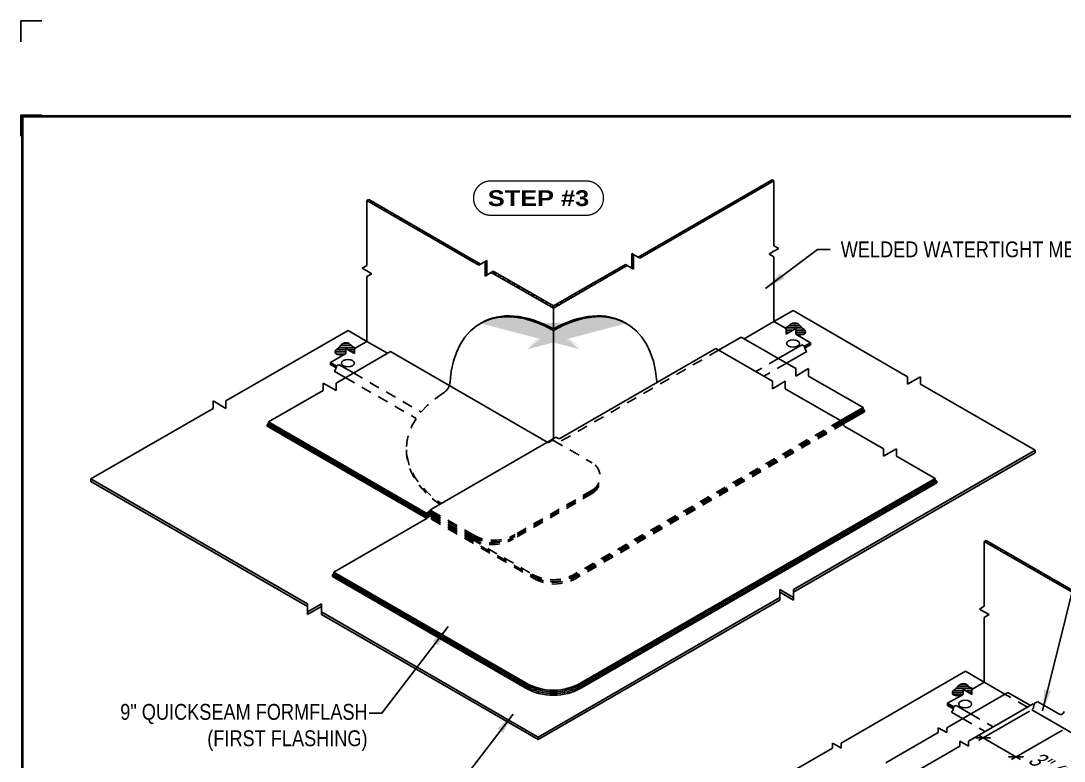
# Model space of a CAD drawing. Header units: inches. Extents: x 165.4 to 185.5, y -203.9 to -187.2.
# Drawn here: x 165.45 to 177.8, y -195.95 to -187.18 of the extents above; entities that cross this region are included whole.
import ezdxf
from ezdxf.enums import TextEntityAlignment as Align

# ---------------------------------------------------------------- set-up
doc = ezdxf.new("R2010")
doc.units = ezdxf.units.IN
doc.header["$MEASUREMENT"] = 0
doc.linetypes.add('HIDDEN', pattern=[0.375, 0.25, -0.125])
doc.linetypes.add('HIDDEN2', pattern=[0.1875, 0.125, -0.0625])
doc.layers.get('0').update_dxf_attribs({"linetype": 'CONTINUOUS'})
doc.layers.get('DEFPOINTS').update_dxf_attribs({"linetype": 'CONTINUOUS'})
for name, color, linetype in [('FSBP-ACCESSORY-OTHER', 7, 'CONTINUOUS'), ('FSBP-ANNO-NOTE', 7, 'CONTINUOUS'), ('FSBP-MEMBRANE', 7, 'CONTINUOUS'), ('FSBP-SEALANTS', 1, 'CONTINUOUS'), ('FSBP-TTLB-BORDER', 7, 'CONTINUOUS'), ('FSBP-TTLB-TEXT', 7, 'CONTINUOUS')]:
    doc.layers.add(name, color=color, linetype=linetype)
doc.styles.add('FSBP_ARIAL', font='arial.ttf')
doc.styles.add('FSBP_ARIAL_BOLD', font='')
doc.styles.add('FSBP_ARIAL_NAR', font='ARIALN.TTF')
doc.styles.get('FSBP_ARIAL_BOLD').set_extended_font_data('Arial Black')
doc.dimstyles.new('FSBP-LEADER', dxfattribs={"dimtxt": 0.1875, "dimasz": 0.25, "dimexe": 0.0625, "dimexo": 0.125, "dimgap": 0.125, "dimtad": 0, "dimtih": 1, "dimtoh": 1, "dimdec": 4, "dimzin": 0, "dimdsep": 46, "dimlunit": 4, "dimtxsty": 'FSBP_ARIAL_NAR', "dimcen": 0.09375, "dimclrd": 256, "dimclre": 256, "dimclrt": 256, "dimadec": 0, "dimazin": 0, "dimtfac": 1, "dimtdec": 4, "dimtofl": 0, "dimtmove": 0, "dimatfit": 3, "dimfxl": 0, "dimtolj": 1, "dimtzin": 0, "dimlwd": -1, "dimlwe": -1, "dimarcsym": 0})
pattern_1 = [(45, (0, 0), (-0.04419417382415922, 0.04419417382415922), []), (45, (0, 0.03125), (-0.04419417382415922, 0.04419417382415922), [])]

# ---------------------------------------------------------------- blocks, each defined once
blk = doc.blocks.new('TTLB-EPDM_2')
at = {"layer": 'DEFPOINTS', "linetype": 'Continuous', "ltscale": 1.75}
blk.add_lwpolyline([(-0.015625, 13.88083333333333), (-0.015625, 14.13083333333333), (0.234375, 14.13083333333333)], dxfattribs=at)
at = {"layer": 'DEFPOINTS', "color": 1}
blk.add_lwpolyline([(0.234375, 13.015625), (-0.015625, 13.015625), (-0.015625, 12.765625)], dxfattribs=at)
at = {"layer": 'FSBP-TTLB-BORDER', "const_width": 0.03125}
blk.add_lwpolyline([(20, 0), (20, 13), (0, 13), (0, 0)], dxfattribs=at)
at = {"layer": 'FSBP-TTLB-TEXT'}
for tag, height, style, p in [('MAXIMUM_WARRANTY', 0.1875, 'FSBP_ARIAL_BOLD', (18.03987100774941, 0.2240244307510579)), ('ACCPT_SYSTEMS', 0.21875, 'FSBP_ARIAL', (12.49438170418193, -1.23218745252656))]:
    blk.add_attdef(tag, text='', height=height, dxfattribs=dict(at, style=style)).set_placement(p, align=Align.MIDDLE_LEFT)
for tag, height, style, p in [('DETAIL_DESCP_LINE_1', 0.21875, 'FSBP_ARIAL_BOLD', (10.33118450231211, -0.2831249841755152)), ('DETAIL_DESCP_LINE_2', 0.21875, 'FSBP_ARIAL_BOLD', (10.33118450231211, -0.6812499208775904)), ('ISSUE_REV_DATE', 0.21875, 'FSBP_ARIAL', (16.84069633627263, -0.7282559425942452)), ('DETAIL_NUMBER', 0.4375, 'FSBP_ARIAL', (18.91941590748775, -0.8931630692489421))]:
    blk.add_attdef(tag, text='', height=height, dxfattribs=dict(at, style=style)).set_placement(p, align=Align.MIDDLE_CENTER)

msp = doc.modelspace()

# ---------------------------------------------------------------- hatches: boundary and pattern name
at = {"layer": 'FSBP-ACCESSORY-OTHER'}
h = msp.add_hatch(dxfattribs=at)
h.set_pattern_fill('STEEL', color=256, scale=0.5, angle=90, style=0)
h.set_pattern_definition([(135, (0, 0), (-0.04419417382415922, -0.04419417382415922), []), (135, (-0.03125, 0), (-0.04419417382415922, -0.04419417382415922), [])])
h.paths.add_polyline_path([(174.3617297672565, -189.0801002670616), (174.3391770223662, -189.0670794337283), (172.7522033243858, -189.9833191254542), (172.774756069276, -189.9963399587876)])
h.paths.add_polyline_path([(172.6256589539219, -190.0824212184727), (172.6031062090316, -190.0694003851394), (171.7506272464508, -190.5615793436639), (171.7506272464509, -190.5876210103305)])
h.paths.add_polyline_path([(170.9639532161202, -190.0213116208028), (170.94140047123, -190.0343324541361), (170.94140047123, -190.1204137138213), (170.94140047123, -190.2064949735064), (170.9639532161202, -190.1934741401731)])
h = msp.add_hatch(dxfattribs=at)
h.set_pattern_fill('STEEL', color=256, scale=0.5, style=0)
h.set_pattern_definition(pattern_1)
h.paths.add_polyline_path([(171.0385017737973, -190.1504335103305), (171.0159490289072, -190.1634543436639), (171.7506272464508, -190.5876210103305), (171.7506272464509, -190.5615793436639)])
h.paths.add_polyline_path([(169.5663155510173, -189.3004663983112), (169.543762806127, -189.3134872316446), (170.8668519135529, -190.0773730839787), (170.8894046584432, -190.0643522506454)])
h.paths.add_polyline_path([(172.700207511599, -189.953299328945), (172.6776547667087, -189.9402784956117), (172.6776547667087, -190.1124410149819), (172.700207511599, -190.1254618483152), (172.700207511599, -190.0393805886301)])
h = msp.add_hatch(dxfattribs=at)
h.set_pattern_fill('STEEL', color=256, scale=0.1777777777777778, angle=45, style=0)
h.set_pattern_definition([(90, (104.247761084411, -133.8128115169217), (-0.02222222222222222, 3.08395284618099e-18), []), (90, (104.2399043423979, -133.8049547749085), (-0.02222222222222222, 3.08395284618099e-18), [])])
edge = h.paths.add_edge_path()
edge.add_spline(control_points=[(174.7213025756586, -191.0391674760085), (174.72494414714, -191.0452643276775), (174.7264630365004, -191.0532277656899), (174.7281306404118, -191.0612669576473)], knot_values=[0.07603034973956763, 0.07603034973956763, 0.07603034973956763, 0.07603034973956763, 0.1280558160719404, 0.1280558160719404, 0.1280558160719404, 0.1280558160719404], degree=3, periodic=0)
edge.add_line((174.7281306404118, -191.0612669576473), (174.7947424691488, -191.0228086003949))
edge.add_line((174.7947424691488, -191.0228086003949), (174.7947424691488, -190.9967669337282))
edge.add_line((174.7947424691488, -190.9967669337283), (174.7213025756569, -191.039167476005))
h = msp.add_hatch(dxfattribs=at)
h.set_pattern_fill('STEEL', color=256, scale=0.2222222222222222, angle=45, style=0)
h.set_pattern_definition([(90, (197.7896904491809, -161.6272694310107), (-0.02777777777777778, 6.16790569236198e-18), []), (90, (197.7798695216644, -161.6174485034942), (-0.02777777777777778, 6.16790569236198e-18), [])])
edge = h.paths.add_edge_path()
edge.add_line((169.1107501042349, -191.2301538983112), (169.1107501042349, -191.2561955649779))
edge.add_line((169.1107501042349, -191.2561955649779), (169.1773619329718, -191.2946539222304))
edge.add_spline(control_points=[(169.1773619329718, -191.2946539222304), (169.1790295368832, -191.2866147302729), (169.1805484262436, -191.2786512922604), (169.1841899977251, -191.2725544405915)], knot_values=[0.07603034973961151, 0.07603034973961151, 0.07603034973961151, 0.07603034973961151, 0.1280558160720317, 0.1280558160720317, 0.1280558160720317, 0.1280558160720317], degree=3, periodic=0)
edge.add_line((169.1841899977269, -191.2725544405881), (169.1107501042349, -191.2301538983112))
h = msp.add_hatch(dxfattribs=at)
h.set_pattern_fill('STEEL', color=256, scale=0.5, style=0)
h.set_pattern_definition(pattern_1)
h.paths.add_polyline_path([(178.3451281921438, -194.1873224867621), (178.3225754472535, -194.2003433200953), (179.0572536647973, -194.624509986762), (179.0572536647973, -194.5984683200954)])
h.paths.add_polyline_path([(176.8729419693637, -193.3373553747427), (176.8503892244734, -193.3503762080761), (178.1734783318994, -194.1142620604102), (178.1960310767896, -194.1012412270769)])
h.paths.add_polyline_path([(180.0068339299454, -193.9901883053765), (179.9842811850552, -193.9771674720431), (179.9842811850552, -194.1493299914134), (180.0068339299454, -194.1623508247467), (180.0068339299454, -194.0762695650616)])
h = msp.add_hatch(dxfattribs=at)
h.set_pattern_fill('STEEL', color=256, scale=0.2222222222222222, angle=45, style=0)
h.set_pattern_definition([(90, (205.0963168675273, -165.6641584074422), (-0.02777777777777778, 6.16790569236198e-18), []), (90, (205.0864959400108, -165.6543374799257), (-0.02777777777777778, 6.16790569236198e-18), [])])
edge = h.paths.add_edge_path()
edge.add_line((176.4173765225813, -195.2670428747427), (176.4173765225813, -195.2930845414094))
edge.add_line((176.4173765225813, -195.2930845414094), (176.4839883513182, -195.3315428986619))
edge.add_spline(control_points=[(176.4839883513182, -195.3315428986619), (176.4856559552296, -195.3235037067045), (176.48717484459, -195.315540268692), (176.4908164160715, -195.3094434170231)], knot_values=[0.07603034973961151, 0.07603034973961151, 0.07603034973961151, 0.07603034973961151, 0.1280558160720317, 0.1280558160720317, 0.1280558160720317, 0.1280558160720317], degree=3, periodic=0)
edge.add_line((176.4908164160734, -195.3094434170197), (176.4173765225813, -195.2670428747427))
at = {"layer": 'FSBP-MEMBRANE'}
h = msp.add_hatch(color=256, dxfattribs=at)
edge = h.paths.add_edge_path()
edge.add_ellipse((171.7564786546311, -192.2576337603799), major_axis=(0.8594604789704606, 1.487908770701569), ratio=0.5830220832605332, start_angle=360.578937827374, end_angle=405.008359040076, ccw=False)
edge.add_ellipse((171.7391581465554, -192.2476337603799), major_axis=(0.8594604789704606, 1.487908770701569), ratio=0.5830220832605332, start_angle=359.4350680659164, end_angle=404.1956781125469)
edge.add_line((171.7506272464508, -190.8315464503048), (171.7506272464508, -190.8316351849168))
edge.add_ellipse((171.7679477545263, -192.2442876769969), major_axis=(-0.8719712758344507, 1.480845586872771), ratio=0.5828708003731583, start_angle=-44.48269251669802, end_angle=0.2858106185885407)
edge.add_ellipse((171.7506272464506, -192.2542876769969), major_axis=(-0.8719712758344507, 1.480845586872771), ratio=0.5828708003731583, start_angle=-45.291563609245486, end_angle=-0.8581941182508217, ccw=False)
for points in [[(175.4166520666496, -191.7843739268662), (175.4166520666496, -191.7643739268661), (175.1494522687348, -191.9186418021197), (175.1667727768105, -191.9286418021197)], [(168.3793562265456, -191.9345501128105), (168.3793562265456, -191.9545501128105), (170.2419438363177, -193.0299155707016, 0.2649482910989984), (170.2727255817285, -193.020518958865, -0.1183845062083823), (170.2818851996896, -192.9915793587044, 0.0769798314789905), (170.274597704897, -192.9983516238493, -0.2886751345954212), (170.2419438363177, -193.0099155707016)], [(176.2695117909627, -192.6253084687865), (176.2695117909628, -192.6053084687865), (172.0839605797836, -195.021837587267, -0.2679491924310558), (171.4172939131171, -195.021837587267), (169.1525510350972, -193.7142876769973), (169.1525510350972, -193.7342876769973), (171.4172939131171, -195.0418375872676, 0.2679491924312668), (172.0839605797841, -195.041837587268)]]:
    msp.add_hatch(color=256, dxfattribs=at).paths.add_polyline_path(points)
h = msp.add_hatch(color=256, dxfattribs=at)
h.paths.add_polyline_path([(168.8412559151898, -194.1207433995602), (168.8412559151897, -194.0907433995602), (166.2754869789531, -192.6093960135456), (166.275486978953, -192.6393960135456)])
h.paths.add_polyline_path([(169.0040019081496, -194.1207433995602), (169.0040019081497, -194.0907433995602), (168.8412559151897, -194.1847048424052), (168.8412559151897, -194.2147048424052)])
h.paths.add_polyline_path([(169.0040019081496, -194.1847048424051), (169.0040019081496, -194.2147048424052), (171.5697708443863, -195.6960522284197), (171.5697708443863, -195.6660522284197)])
h.paths.add_polyline_path([(171.5697708443863, -195.6660522284197), (171.5697708443864, -195.6960522284197), (174.4294956358535, -194.0449893502578), (174.4294956358535, -194.0149893502578)])
h.paths.add_polyline_path([(174.5922416288133, -194.0449893502579), (174.5922416288133, -194.0149893502579), (174.4294956358535, -193.9210279074129), (174.4294956358535, -193.951027907413)])
h.paths.add_polyline_path([(177.4519664202805, -192.299965029251), (177.4519664202805, -192.2699650292511), (174.5922416288134, -193.921027907413), (174.5922416288134, -193.9510279074129)])
at = {"layer": 'FSBP-SEALANTS'}
h = msp.add_hatch(dxfattribs=at)
h.set_pattern_fill('ANSI31', color=256, scale=0.2, angle=135, style=0)
h.set_pattern_definition([(180, (21.88296572109763, 0.4036071048739984), (-3.469446951953614e-18, -0.025), [])])
h.paths.add_polyline_path([(174.6749550594313, -190.8008763359943, 0.1727295585522553), (174.623482980477, -190.7633129585145, 0.2942992841700173), (174.5507682967521, -190.7845444105362, -0.1690323195393283), (174.4888241854335, -190.8201449302753), (174.5051780609462, -190.8295868447048), (174.5051780609462, -190.8949852841509), (174.5618147708743, -190.8622860644278), (174.6184514808025, -190.8295868447047), (174.6184514808025, -190.8949852841509), (174.6573269845182, -190.9174300666861, -0.2717594802766743), (174.6978320971745, -190.8996840508877, 0.8176169602897372), (174.7174402689727, -190.840073059242, -0.1141716044338992)])
h = msp.add_hatch(dxfattribs=at)
h.set_pattern_fill('ANSI31', color=256, scale=0.2, angle=135, style=0)
h.set_pattern_definition([(180, (56.38101698836154, -74.85632841982172), (-4.625929269271485e-18, -0.025), [])])
h.paths.add_polyline_path([(169.2935314920489, -191.0658538701884), (169.3953261006287, -191.124625014854), (169.3953261006287, -191.0658538701884), (169.4116799761413, -191.0564119557589, -0.1690323195392872), (169.3497358648227, -191.0208114360198, 0.294299284169117), (169.277021181098, -190.999579983998, 0.1727295585530004), (169.2255491021435, -191.037143361478, -0.1141716044337929), (169.1830638926021, -191.0763400847256, 0.8176169602901258), (169.2026720644004, -191.1359510763712, -0.2717594802764618), (169.2431771770566, -191.1536970921696), (169.2935314920489, -191.1246250148539)])
h = msp.add_hatch(dxfattribs=at)
h.set_pattern_fill('ANSI31', color=256, scale=0.2, angle=135, style=0)
h.set_pattern_definition([(180, (63.68764340670795, -78.89321739625322), (-4.625929269271485e-18, -0.025), [])])
h.paths.add_polyline_path([(176.6001579103953, -195.1027428466199), (176.7019525189751, -195.1615139912855), (176.7019525189751, -195.1027428466199), (176.7183063944877, -195.0933009321904, -0.1690323195392872), (176.6563622831691, -195.0577004124513, 0.294299284169117), (176.5836475994444, -195.0364689604295, 0.1727295585530004), (176.5321755204899, -195.0740323379095, -0.1141716044337929), (176.4896903109485, -195.1132290611571, 0.8176169602901258), (176.5092984827468, -195.1728400528027, -0.2717594802764618), (176.549803595403, -195.1905860686011), (176.6001579103953, -195.1615139912854)])

# ---------------------------------------------------------------- linework, layer by layer
at = {"layer": 'DEFPOINTS'}
msp.add_line((171.7506272464509, -190.5876210103305), (171.7506272464508, -190.5615793436639), dxfattribs=at)
at = {"layer": 'FSBP-ACCESSORY-OTHER'}
for p, q in [((174.3391770223662, -189.0670794337283), (172.7522033243858, -189.9833191254542)), ((172.774756069276, -189.9963399587876), (174.3617297672565, -189.0801002670616)), ((174.3617297672565, -189.0801002670616), (174.3391770223663, -189.0670794337283)), ((174.3617297672565, -189.8481219523948), (174.3617297672565, -189.0801002670616)), ((169.543762806127, -189.3134872316446), (169.5663155510173, -189.3004663983112)), ((170.8894046584432, -190.0643522506454), (169.5663155510173, -189.3004663983112)), ((169.543762806127, -189.3134872316446), (170.8668519135529, -190.0773730839787)), ((169.543762806127, -190.0803415229205), (169.543762806127, -189.3134872316445)), ((174.3051682209254, -189.946089424395), (174.3617297672565, -189.9134336003949)), ((174.4182913135877, -189.8807777763949), (174.3617297672565, -189.8481219523948)), ((174.3617297672565, -189.9134336003949), (174.4182913135877, -189.8807777763949)), ((170.94140047123, -190.0343324541361), (170.8668519135529, -190.0773730839787)), ((170.94140047123, -190.0343324541361), (170.9639532161202, -190.0213116208028)), ((170.94140047123, -190.1204137138213), (170.94140047123, -190.0343324541361)), ((170.9639532161202, -190.0213116208028), (170.9639532161202, -190.1934741401731)), ((172.6776547667087, -189.9402784956116), (172.700207511599, -189.953299328945)), ((172.6776547667087, -189.9402784956116), (172.6776547667087, -190.1124410149819)), ((172.700207511599, -190.0393805886301), (172.700207511599, -189.953299328945)), ((172.700207511599, -189.953299328945), (172.774756069276, -189.9963399587876)), ((172.700207511599, -190.1254618483152), (172.700207511599, -190.0393805886301)), ((174.3051682209254, -189.946089424395), (174.3617297672565, -189.9787452483951)), ((174.3617297672565, -190.7467669337283), (174.3617297672565, -189.9787452483951)), ((169.4861902668861, -190.1135810439492), (169.543762806127, -190.0803415229205)), ((169.543762806127, -190.1468205649779), (169.4861902668861, -190.1135810439492)), ((169.601335345368, -190.1800600860066), (169.543762806127, -190.1468205649779)), ((170.94140047123, -190.2064949735064), (170.94140047123, -190.1204137138213)), ((170.94140047123, -190.2064949735064), (171.0159490289071, -190.1634543436639)), ((171.0159490289071, -190.1634543436639), (171.0385017737973, -190.1504335103305)), ((171.0159490289071, -190.1634543436638), (171.7506272464509, -190.5876210103305)), ((171.7506272464508, -190.5615793436639), (171.0385017737973, -190.1504335103305)), ((172.6031062090317, -190.0694003851393), (171.7506272464508, -190.5615793436639)), ((171.7506272464509, -190.5876210103305), (172.6256589539219, -190.0824212184727)), ((172.6256589539219, -190.0824212184727), (172.6031062090316, -190.0694003851393)), ((172.700207511599, -190.1254618483152), (172.6256589539219, -190.0824212184727)), ((169.601335345368, -190.1800600860066), (169.543762806127, -190.2132996070353)), ((169.543762806127, -190.9801538983113), (169.5437628061271, -190.2132996070352)), ((171.7506272464509, -190.5876210103305), (171.7506272464508, -190.8316351849168)), ((174.3617297672565, -190.7467669337283), (174.0079174098269, -190.9510405935329)), ((174.3617297672565, -190.7467669337283), (174.5051780609461, -190.8295868447048)), ((174.5051780609461, -190.8949852841509), (174.5051780609461, -190.8295868447048)), ((174.5051780609461, -190.8949852841509), (174.5618147708743, -190.8622860644278)), ((174.5618147708743, -190.8622860644278), (174.6184514808025, -190.8295868447048)), ((174.6184514808025, -190.8295868447048), (174.6184514808025, -190.8949852841509)), ((174.6184514808025, -190.8949852841509), (174.7947424691487, -190.9967669337283)), ((169.543762806127, -190.9801538983113), (169.3953261006287, -191.0658538701884)), ((169.7880908833683, -191.121216779477), (169.5437628061271, -190.9801538983112)), ((174.7947424691488, -190.9967669337283), (174.7213025756734, -191.0391674759955)), ((174.7947424691488, -191.0228086003949), (174.7281306404118, -191.0612669576473)), ((174.7947424691488, -190.9967669337283), (174.7947424691488, -191.0228086003949)), ((169.2935314920489, -191.124625014854), (169.1107501042349, -191.2301538983112)), ((169.3444287963388, -191.0952394425211), (169.2935314920489, -191.0658538701884)), ((169.2935314920489, -191.0658538701884), (169.2935314920489, -191.124625014854)), ((169.3953261006287, -191.124625014854), (169.3444287963388, -191.0952394425211)), ((169.3953261006287, -191.124625014854), (169.3953261006287, -191.0658538701884)), ((169.1107501042349, -191.2301538983112), (169.1841899977102, -191.2725544405784)), ((169.1107501042349, -191.2301538983112), (169.1107501042349, -191.2561955649779)), ((169.1107501042349, -191.2561955649779), (169.1773619329718, -191.2946539222304)), ((176.8503892244734, -193.3503762080761), (176.8729419693637, -193.3373553747427)), ((176.8503892244734, -193.3503762080761), (178.1734783318994, -194.1142620604102)), ((176.8503892244734, -194.117230499352), (176.8503892244734, -193.350376208076)), ((178.1960310767896, -194.1012412270769), (176.8729419693638, -193.3373553747427)), ((176.7928166852325, -194.1504700203807), (176.8503892244734, -194.117230499352)), ((176.8503892244734, -194.1837095414094), (176.7928166852325, -194.1504700203807)), ((176.9079617637144, -194.2169490624381), (176.8503892244734, -194.1837095414094)), ((176.9079617637144, -194.2169490624381), (176.8503892244734, -194.2501885834668)), ((176.8503892244734, -195.0170428747428), (176.8503892244735, -194.2501885834667)), ((176.6510552146852, -195.1321284189526), (176.6001579103953, -195.1027428466199)), ((176.6001579103953, -195.1027428466199), (176.6001579103953, -195.1615139912855)), ((176.8503892244734, -195.0170428747428), (176.7019525189751, -195.1027428466199)), ((176.7019525189751, -195.1615139912855), (176.7019525189751, -195.1027428466199)), ((177.0947173017146, -195.1581057559086), (176.8503892244734, -195.0170428747428)), ((176.6001579103953, -195.1615139912855), (176.4173765225813, -195.2670428747428)), ((176.7019525189751, -195.1615139912855), (176.6510552146852, -195.1321284189526)), ((176.4173765225813, -195.2670428747427), (176.4908164160566, -195.30944341701)), ((176.4173765225813, -195.2670428747428), (176.4173765225813, -195.2930845414094)), ((176.4173765225813, -195.2930845414094), (176.4839883513182, -195.3315428986619))]:
    msp.add_line(p, q, dxfattribs=at)
at = {"layer": 'FSBP-ACCESSORY-OTHER', "linetype": 'HIDDEN2'}
msp.add_line((177.3619170996293, -195.3123736311621), (177.0947173017146, -195.1581057559086), dxfattribs=at)
at = {"layer": 'FSBP-ACCESSORY-OTHER'}
msp.add_ellipse((174.587308107723, -191.0054181070255), major_axis=(-0.0765465544619743, 0), ratio=0.5773502691895995, dxfattribs=at)
at = {"layer": 'FSBP-ACCESSORY-OTHER', "extrusion": (0, 0, -1)}
for centre, ratio in [((169.3181844656607, -191.2388050716084), 0.5773502691895995), ((176.6248108840071, -195.27569404804), 0.5773502691895994)]:
    msp.add_ellipse(centre, major_axis=(0.0765465544619743, 0), ratio=ratio, dxfattribs=at)
at = {"layer": 'FSBP-ANNO-NOTE'}
for p, q in [((177.3858966817623, -195.3596008862635), (176.7833185897028, -195.707499509922)), ((177.7752657791931, -195.5844032394554), (177.1726876871336, -195.9323018631139)), ((176.749056829791, -195.676249509922), (176.9258335250877, -195.676249509922)), ((176.7833185897029, -195.6449995099223), (177.2809408626067, -195.932301863114)), ((177.1384259272218, -195.9010518631139), (177.3152026225185, -195.901051863114))]:
    msp.add_line(p, q, dxfattribs=at)
at = {"layer": 'FSBP-ANNO-NOTE', "const_width": 0.015625}
msp.add_lwpolyline([(171.0083790818004, -189.4876147999885), (172.1399480642698, -189.4876147999885, 0.9999999999999999), (172.1399480642698, -189.0806760017465), (171.0083790818004, -189.0806760017465, 0.9999999999999999)], format="xyb", close=True, dxfattribs=at)
at = {"layer": 'FSBP-MEMBRANE'}
for p, q in [((174.5877198480496, -190.6162914997482), (174.3617297672565, -190.7467669337283)), ((174.5877198480496, -190.6162914997482), (175.9434971777302, -191.3990499060004)), ((169.3205899532484, -190.8513049916259), (167.8743844225355, -191.6862721440865)), ((169.5437628061271, -190.9801538983112), (169.3205899532484, -190.8513049916259)), ((171.7506272464508, -190.8513049916259), (171.7506272464506, -192.1342876769971)), ((173.7060765957608, -191.0853084687864), (173.9732763936755, -190.9310405935329)), ((174.6186182737277, -191.3036289017004), (173.9732763936755, -190.9310405935329)), ((169.1773900194674, -191.4738050876445), (169.8227318995195, -191.1012167794771)), ((171.6853195092916, -192.1765822373682), (169.8227318995195, -191.1012167794771)), ((171.8357864111568, -192.1251210103301), (173.6714355796093, -191.0653084687863)), ((173.6714355796093, -191.0653084687863), (174.342758221775, -191.4528967769538)), ((174.6186182737276, -191.3917856186988), (174.7713101865974, -191.3036289017004)), ((174.6186182737276, -191.3917856186988), (174.6186182737277, -191.3036289017003)), ((174.7713101865974, -191.3036289017004), (174.7713101865974, -191.3917856186988)), ((175.4166520666495, -191.7643739268662), (174.7713101865974, -191.3917856186988)), ((175.9434971777302, -191.4872066229989), (176.0961890905999, -191.3990499060005)), ((175.9434971777302, -191.4872066229989), (175.9434971777302, -191.3990499060004)), ((176.0961890905999, -191.3990499060005), (176.0961890905999, -191.4872066229989)), ((169.1773900194674, -191.5619618046429), (169.0246981065977, -191.4738050876446)), ((169.0246981065977, -191.4738050876446), (169.0246981065977, -191.561961804643)), ((169.1773900194674, -191.561961804643), (169.1773900194674, -191.4738050876445)), ((174.342758221775, -191.5410534939521), (174.4954501346448, -191.4528967769538)), ((174.342758221775, -191.5410534939521), (174.342758221775, -191.4528967769537)), ((174.4954501346448, -191.4528967769538), (174.4954501346447, -191.5410534939522)), ((176.0961890905999, -191.4872066229989), (177.4519664202805, -192.2699650292512)), ((168.3793562265456, -191.9345501128104), (169.0246981065977, -191.5619618046429)), ((174.4954501346448, -191.5410534939522), (175.1667727768105, -191.9286418021196)), ((167.7216925096658, -191.7744288610849), (166.2754869789531, -192.6093960135456)), ((167.8743844225356, -191.7744288610849), (167.7216925096658, -191.6862721440866)), ((167.7216925096658, -191.6862721440866), (167.7216925096658, -191.774428861085)), ((167.8743844225356, -191.774428861085), (167.8743844225356, -191.6862721440865)), ((175.4166520666495, -191.7643739268662), (175.1494522687348, -191.9186418021197)), ((175.4166520666496, -191.7843739268662), (175.1667727768104, -191.9286418021197)), ((175.4346942625618, -191.7947905935328), (175.1804848457037, -191.9415584687864)), ((175.4346942625618, -191.8147905935328), (175.1848149727226, -191.9590584687864)), ((175.4346942625618, -191.794790593533), (175.4166520666496, -191.7843739268663)), ((175.4346942625618, -191.8147905935329), (175.4346942625618, -191.794790593533)), ((168.3613140306334, -191.964966779477), (168.3793562265456, -191.9545501128104)), ((168.3613140306333, -191.9649667794771), (170.2419438363177, -193.0507489040349)), ((168.3613140306334, -191.964966779477), (168.3613140306334, -191.984966779477)), ((168.3613140306334, -191.9849667794772), (170.2419438363177, -193.070748904035)), ((168.3793562265454, -191.9345501128105), (170.2419438363177, -193.0099155707016)), ((168.3793562265456, -191.9545501128105), (170.2419438363177, -193.0299155707016)), ((175.6594776794456, -192.2531051102872), (175.2021354807981, -191.9890584687863)), ((171.7686694423629, -192.1238710103304), (170.3072515734756, -192.967621010331)), ((177.4519664202805, -192.2699650292511), (174.5922416288134, -193.9210279074129)), ((175.6594776794455, -192.3412618272855), (175.8121695923153, -192.2531051102872)), ((175.6594776794455, -192.3412618272855), (175.6594776794456, -192.2531051102871)), ((175.8121695923153, -192.2531051102872), (175.8121695923153, -192.3412618272856)), ((177.4519664202805, -192.2699650292512), (177.4519664202805, -192.2999650292511)), ((177.4519664202805, -192.2999650292511), (174.5922416288134, -193.951027907413)), ((176.2695117909627, -192.6053084687865), (175.8121695923153, -192.3412618272856)), ((166.275486978953, -192.6093960135456), (166.275486978953, -192.6393960135456)), ((166.2754869789531, -192.6093960135456), (168.8412559151898, -194.0907433995602)), ((168.8412559151898, -194.1207433995603), (166.275486978953, -192.6393960135456)), ((172.0839605797836, -195.021837587267), (176.2695117909628, -192.6053084687865)), ((172.083960579784, -195.041837587268), (176.2695117909628, -192.6253084687865)), ((176.2875539868749, -192.6357251354532), (172.0839605797838, -195.0626709206005)), ((176.2695117909628, -192.6253084687865), (176.2695117909628, -192.6053084687865)), ((176.2695117909628, -192.6253084687865), (176.2875539868749, -192.6357251354532)), ((176.2875539868749, -192.6557251354531), (176.2875539868749, -192.6357251354532)), ((176.2875539868749, -192.6557251354531), (172.0839605797838, -195.0826709206005)), ((169.1525510350972, -193.7142876769973), (170.2379695411739, -193.0876210103305)), ((169.1345088391851, -193.7447043436639), (169.1525510350972, -193.7342876769973)), ((169.1345088391851, -193.7647043436639), (169.1345088391851, -193.7447043436639)), ((169.1345088391851, -193.7447043436639), (171.4172939131172, -195.0626709206005)), ((169.1525510350972, -193.7342876769973), (169.1525510350972, -193.7142876769973)), ((171.4172939131171, -195.021837587267), (169.1525510350972, -193.7142876769973)), ((171.4172939131171, -195.0418375872676), (169.1525510350972, -193.7342876769973)), ((169.1345088391851, -193.764704343664), (171.4172939131172, -195.0826709206005)), ((174.5922416288133, -194.0149893502579), (174.4294956358535, -193.9210279074129)), ((174.4294956358535, -193.9210279074129), (174.4294956358535, -194.0449893502579)), ((174.5922416288133, -194.0449893502579), (174.4294956358535, -193.951027907413)), ((174.5922416288133, -194.0149893502579), (174.5922416288134, -193.921027907413)), ((168.8412559151898, -194.1847048424051), (169.0040019081496, -194.0907433995602)), ((168.8412559151898, -194.1847048424051), (168.8412559151898, -194.0907433995602)), ((168.8412559151898, -194.2147048424052), (169.0040019081496, -194.1207433995603)), ((169.0040019081496, -194.0907433995602), (169.0040019081496, -194.2147048424052)), ((174.4294956358535, -194.0149893502578), (171.5697708443863, -195.6660522284198)), ((174.4294956358535, -194.0449893502579), (171.5697708443864, -195.6960522284197)), ((174.5922416288133, -194.0149893502579), (174.5922416288133, -194.0449893502579)), ((168.8412559151898, -194.1847048424051), (168.8412559151898, -194.2147048424052)), ((169.0040019081496, -194.1847048424051), (171.5697708443863, -195.6660522284198)), ((171.5697708443863, -195.6960522284197), (169.0040019081495, -194.2147048424052)), ((176.6272163715948, -194.8881939680574), (175.1555621887371, -195.7378539066845)), ((176.8503892244734, -195.0170428747428), (176.6272163715948, -194.8881939680574)), ((176.4058631052182, -195.5558159116882), (177.129358317866, -195.1381057559085)), ((176.4058631052182, -195.5558159116882), (177.1293583178659, -195.1381057559086)), ((177.3965581157807, -195.2923736311621), (177.1293583178659, -195.1381057559086)), ((177.4311991319321, -195.272373631162), (176.6635854905744, -195.7155555736335)), ((177.4413984025199, -195.2782621827814), (177.4311991319321, -195.272373631162)), ((176.3549658009283, -195.585201484021), (176.3040684966384, -195.5558159116882)), ((176.3040684966384, -195.5558159116882), (176.3040684966384, -195.6145870563538)), ((176.3549658009283, -195.585201484021), (176.3040684966384, -195.5558159116882)), ((176.3040684966384, -195.5558159116882), (176.3040684966384, -195.6145870563538)), ((176.4058631052182, -195.6145870563538), (176.3549658009283, -195.585201484021)), ((176.4058631052182, -195.6145870563538), (176.3549658009283, -195.585201484021)), ((176.4058631052182, -195.6145870563538), (176.4058631052182, -195.5558159116882)), ((176.4058631052182, -195.6145870563538), (176.4058631052182, -195.5558159116882)), ((171.5697708443863, -195.6660522284198), (171.5697708443863, -195.6960522284197)), ((176.6635854905744, -195.7743267182991), (176.5617908819946, -195.7155555736335)), ((176.5617908819946, -195.7155555736335), (176.5617908819946, -195.7743267182991)), ((176.6635854905744, -195.7743267182991), (176.6635854905744, -195.7155555736335)), ((175.0537675801572, -195.7966250513501), (173.5821133972995, -196.6462849899771)), ((175.1046648844471, -195.7672394790173), (175.0537675801572, -195.7378539066845)), ((175.0537675801572, -195.7378539066845), (175.0537675801572, -195.7966250513501)), ((175.155562188737, -195.7966250513501), (175.1046648844471, -195.7672394790173)), ((175.155562188737, -195.7966250513501), (175.155562188737, -195.7378539066845)), ((176.5617908819946, -195.7743267182992), (175.9351402468944, -196.1361236311621))]:
    msp.add_line(p, q, dxfattribs=at)
at = {"layer": 'FSBP-MEMBRANE', "linetype": 'HIDDEN2'}
for p, q in [((173.7060765957606, -191.0853084687863), (171.8033104585141, -192.1838710103304)), ((175.1494522687348, -191.9186418021197), (172.0006272464505, -193.7366167763663)), ((175.1667727768104, -191.9286418021197), (172.0006272464505, -193.7566167763663)), ((175.1804848457037, -191.9415584687864), (172.0186694460551, -193.767033443033)), ((175.1848149727226, -191.9590584687864), (172.0186694423627, -193.7870334430331)), ((171.7506272464504, -192.1534543436636), (172.2091072788499, -192.4181579137874)), ((172.2091072788498, -192.7629174404852), (171.2789394129305, -193.299950109187)), ((172.2091072788499, -192.7429174402066), (171.2969816058756, -193.2695334430329)), ((172.2091072788499, -192.7829174402066), (171.2789394099635, -193.3199501096997)), ((170.3072515734763, -192.986787676997), (170.7969816058756, -193.2695334430329)), ((170.3072515734763, -193.0067876769969), (170.7969816033421, -193.2895334430329)), ((170.3072515734763, -193.0276210103303), (170.7789394133286, -193.2999501089571)), ((170.3072515734764, -193.0476210103303), (170.7789394099635, -193.3199501096996)), ((170.3072515734764, -193.0676210103303), (171.5186694460552, -193.767033443033)), ((170.3072515734764, -193.0876210103305), (171.5186694423627, -193.7870334430331)), ((170.7789394099635, -193.3199501096996), (171.5006272464505, -193.7366167763663))]:
    msp.add_line(p, q, dxfattribs=at)
at = {"layer": 'FSBP-MEMBRANE', "linetype": 'HIDDEN'}
for p, q in [((175.4166520666496, -191.7843739268663), (175.4166520666496, -191.7643739268663)), ((168.3793562265456, -191.9545501128104), (168.3793562265456, -191.9345501128104)), ((170.3072515734764, -193.0876210103305), (170.3072515734764, -193.0476210103303))]:
    msp.add_line(p, q, dxfattribs=at)
at = {"layer": 'FSBP-MEMBRANE'}
msp.add_lwpolyline([(175.685982644892, -195.9714390892419), (176.3040684966384, -195.6145870563538)], dxfattribs=at)
at = {"layer": 'FSBP-MEMBRANE', "linetype": 'HIDDEN'}
for centre, start, end in [((170.3605211729208, -191.4501329714579), 302.8310119660521, 356.2837433908046), ((173.1403510131477, -191.4495695627544), 183.9336510423047, 186.207500624006)]:
    msp.add_arc(centre, 0.1666666666666667, start, end, dxfattribs=at)
at = {"layer": 'FSBP-MEMBRANE'}
for centre, radius, start, end in [((175.1523390200806, -191.9578084687864), 0.03250000000004136, 357.7957724960438, 62.20422750388717), ((175.2172909253644, -191.9603084687864), 0.03249999999993103, 177.7957724959623, 242.2042275040548), ((171.7838248869297, -192.1526210103301), 0.03250000000004136, 57.79577249599283, 117.795772497441), ((171.8184659030811, -192.0976210103302), 0.03249999999993103, 237.7957724959113, 302.2042275040038), ((171.6924663278178, -192.1448777741974), 0.03249999999993103, 257.2967165774597, 321.7051715855523), ((171.7434804279244, -192.1851588068346), 0.03250000000004136, 77.29671657762736, 141.7051715854708), ((170.2490906548438, -192.9782111075308), 0.03249999999993103, 257.2967165774597, 321.7051715855523), ((170.337562462609, -193.0251210103306), 0.06500000000008271, 117.7957724961128, 182.2042275039562), ((170.3001047549503, -193.0184921401679), 0.03250000000004136, 77.29671657762736, 141.7051715854708), ((170.3001047549503, -193.0384921401679), 0.03250000000004136, 77.29671657762736, 141.7051715854708), ((170.2076586520414, -193.0301210103306), 0.06499999999986206, 297.7957724959453, 2.204227504037722), ((170.2490906548438, -192.9982111075308), 0.03249999999993103, 257.2967165774597, 321.7051715855523), ((170.2490906548438, -193.0190444408641), 0.03249999999993103, 257.2967165774597, 321.7051715855523), ((170.2490906548438, -193.0390444408642), 0.03249999999993103, 257.2967165774597, 321.7051715855523), ((170.3001047549503, -193.0593254735012), 0.03250000000004136, 77.29671657762736, 141.7051715854708), ((170.3001047549503, -193.0793254735013), 0.03250000000004136, 77.29671657762736, 141.7051715854708), ((171.7506272464504, -194.4444873180773), 0.6666666666666666, 240.0000000000071, 299.9999999999928), ((171.7506272464505, -194.4644873180781), 0.6666666666666666, 240.0000000000071, 299.9999999999928), ((171.7506272464506, -194.4853206514109), 0.6666666666666666, 240.0000000000071, 299.9999999999928), ((171.7506272464505, -194.5053206514109), 0.6666666666666666, 240.0000000000071, 299.9999999999928)]:
    msp.add_arc(centre, radius, start, end, dxfattribs=at)
at = {"layer": 'FSBP-MEMBRANE', "linetype": 'HIDDEN2'}
for centre, radius, start, end in [((172.1153572788499, -192.580537676997), 0.1875, 299.9999999999966, 60.00000000000408), ((172.1153572786085, -192.6005376771363), 0.1875000002414149, 300.0000000425813, 3.057225446816666), ((172.1153572788499, -192.620537676997), 0.1875, 299.9999999999966, 3.057225406156272), ((171.0289394133286, -192.8669374070649), 0.5, 240.0000000000019, 299.9999999473281), ((171.0289394099635, -192.8869374078074), 0.5, 239.9999999999999, 299.9999999999987), ((171.0469816058756, -192.8365207411407), 0.5, 240.0000000000014, 300.0000000000001), ((171.0469816033421, -192.8565207411407), 0.5, 240.0000000000021, 299.9999999999985), ((171.7506272464505, -193.3036040744741), 0.5, 240.0000000000014, 299.999999999997), ((171.7506272464506, -193.323604074474), 0.5, 240.0000000000014, 299.9999999999971), ((171.7686694460552, -193.3340207411407), 0.5, 240.0000000000014, 299.9999999999971), ((171.7686694423627, -193.3540207411409), 0.5, 240.0000000000011, 299.9999999999987)]:
    msp.add_arc(centre, radius, start, end, dxfattribs=at)
at = {"layer": 'FSBP-MEMBRANE'}
for centre, start_param, end_param in [((171.7506272464506, -192.2542876769969), -0.7904869083577818, 0.7087945772764359), ((171.7679477545263, -192.2442876769969), -0.7763694445686231, 0.004988336331531743)]:
    msp.add_ellipse(centre, major_axis=(-0.8719712758344507, 1.480845586872771), ratio=0.5828708003731583, start_param=start_param, end_param=end_param, dxfattribs=at)
at = {"layer": 'FSBP-MEMBRANE', "extrusion": (0, 0, -1)}
for centre, start_param, end_param in [((171.7564786546311, -192.2576337603799), -0.7855440561690804, 0.7137878615202522), ((171.7391581465554, -192.2476337603799), -0.771360098215536, 0.009859922299419345)]:
    msp.add_ellipse(centre, major_axis=(0.85946047897046, 1.487908770701568), ratio=0.5830220832605331, start_param=start_param, end_param=end_param, dxfattribs=at)
at = {"layer": 'FSBP-MEMBRANE', "linetype": 'HIDDEN2'}
for centre, start_param, end_param in [((171.7546160657677, -192.257706145937), -0.7245183949281869, 0.7025108048714396), ((171.7546160657677, -192.277706145937), -0.0083960844364388, 0.6883856008745768)]:
    msp.add_ellipse(centre, major_axis=(-1.743503370737703, 0.004815047033354052), ratio=0.5745505520016421, start_param=start_param, end_param=end_param, dxfattribs=at)
at = {"layer": 'FSBP-SEALANTS'}
for p, q in [((174.6926262107295, -191.0234128227696), (174.4129479993256, -191.18488511341)), ((174.7504072113051, -191.1002885112437), (174.5084147987655, -191.2400028957653)), ((169.2128663626541, -191.2567997873525), (169.3830602938694, -191.3550612993542)), ((169.1550853620786, -191.3336754758267), (169.2875934944297, -191.4101790817094)), ((176.5194927810005, -195.2936887637841), (176.6896867122159, -195.3919502757857)), ((177.4122176228817, -195.3444044838229), (179.0155869978385, -196.2701102244004)), ((177.4850220732899, -195.2489920125974), (177.7341814990581, -195.3928442741358)), ((176.461711780425, -195.3705644522582), (176.5942199127761, -195.4470680581409))]:
    msp.add_line(p, q, dxfattribs=at)
at = {"layer": 'FSBP-SEALANTS', "linetype": 'HIDDEN2'}
for p, q in [((174.4129479993257, -191.1848851134101), (174.145748201411, -191.3391529886636)), ((174.5084147987655, -191.2400028957653), (174.2412150008508, -191.3942707710188)), ((169.2875934944297, -191.4101790817094), (170.1273691355802, -191.8950237741865)), ((169.3830602938694, -191.3550612993542), (170.1853636822097, -191.8182713765841)), ((176.5942199127761, -195.4470680581409), (176.8614197106909, -195.6013359333944)), ((176.6896867122159, -195.3919502757857), (176.9568865101306, -195.5462181510392))]:
    msp.add_line(p, q, dxfattribs=at)
at = {"layer": 'FSBP-SEALANTS'}
for points in [[(174.6573269845182, -190.917430066686, -0.2717594802764076), (174.6978320971745, -190.8996840508877, 0.8176169602897371), (174.7174402689727, -190.840073059242, -0.1141716044338992), (174.6749550594313, -190.8008763359943, 0.1727295585522553), (174.623482980477, -190.7633129585145, 0.2942992841700173), (174.5507682967521, -190.7845444105362, -0.1690323195393283), (174.4888241854335, -190.8201449302753, -0.7836563057051049)], [(169.2431771770566, -191.1536970921696, 0.2717594802764076), (169.2026720644004, -191.1359510763712, -0.8176169602897371), (169.1830638926021, -191.0763400847256, 0.1141716044338992), (169.2255491021436, -191.0371433614779, -0.1727295585522553), (169.2770211810978, -190.9995799839981, -0.2942992841700173), (169.3497358648227, -191.0208114360198, 0.1690323195393283), (169.4116799761413, -191.0564119557589, 0.7836563057051049)], [(176.549803595403, -195.1905860686011, 0.2717594802764076), (176.5092984827468, -195.1728400528027, -0.8176169602897371), (176.4896903109485, -195.1132290611571, 0.1141716044338992), (176.53217552049, -195.0740323379094, -0.1727295585522553), (176.5836475994442, -195.0364689604296, -0.2942992841700173), (176.6563622831691, -195.0577004124513, 0.1690323195393283), (176.7183063944877, -195.0933009321904, 0.7836563057051049)]]:
    msp.add_lwpolyline(points, format="xyb", dxfattribs=at)
msp.add_arc((177.7550148323913, -195.3567598823117), 0.04166666666666666, 239.9999999904649, 350.8140235379431, dxfattribs=at)
for points in [[(174.6926262107295, -191.0234128227696), (174.7181295025519, -191.0349640495398), (174.7336704659656, -191.0799743105572), (174.7504072113051, -191.1002885112437)], [(169.2128663626541, -191.2567997873525), (169.1873630708317, -191.2683510141228), (169.1718221074181, -191.3133612751402), (169.1550853620785, -191.3336754758267)], [(176.5194927810005, -195.2936887637841), (176.4939894891782, -195.3052399905543), (176.4784485257645, -195.3502502515717), (176.461711780425, -195.3705644522582)], [(177.4850220732938, -195.2489920125997), (177.4477791073805, -195.2661148430744), (177.4286210617316, -195.3266701136313), (177.4122176228817, -195.3444044838229)]]:
    msp.add_spline(points, degree=3, dxfattribs=at)

# ---------------------------------------------------------------- block references
at = {"ltscale": 1.75}
msp.add_blockref('TTLB-EPDM_2', (165.4627011304553, -201.315509556515), dxfattribs=at)

# ---------------------------------------------------------------- texts
at = {"layer": 'FSBP-ANNO-NOTE', "style": 'FSBP_ARIAL_BOLD'}
msp.add_text('STEP #3', height=0.1875, dxfattribs=at).set_placement((171.5741635730351, -189.2841454008675), align=Align.MIDDLE_CENTER)
at = {"layer": 'FSBP-ANNO-NOTE', "style": 'FSBP_ARIAL_NAR'}
msp.add_text('WELDED WATERTIGHT METAL CURB', height=0.1875, dxfattribs=at).set_placement((175.1519154650624, -189.8906926485033), align=Align.MIDDLE_LEFT)
at = {"layer": 'FSBP-ANNO-NOTE', "style": 'FSBP_ARIAL_NAR', "oblique": 30}
msp.add_text('3" (76 mm)', height=0.1875, rotation=329.9999999999981, dxfattribs=at).set_placement((177.4002394040694, -195.8844737554526), align=Align.MIDDLE_LEFT)
at = {"layer": 'FSBP-ANNO-NOTE', "insert": (166.4309834003048, -195.2745248410093), "char_height": 0.1875, "attachment_point": 1, "style": 'FSBP_ARIAL_NAR'}
msp.add_mtext_dynamic_manual_height_columns('{\\W3.21962; }9" QUICKSEAM FORMFLASH\\P{\\W6.8255;   }(FIRST FLASHING)', width=3.094333961547818, gutter_width=5, heights=[0.6027234361508567], dxfattribs=at)

# ---------------------------------------------------------------- leaders
at = {"layer": 'FSBP-ANNO-NOTE'}
for points in [[(174.2605379517539, -190.3536901654498), (174.8765395619401, -189.8906926485033), (175.0269154650624, -189.8906926485033)], [(177.5401641090734, -195.3547065555149), (178.2431491603721, -192.5219150129388), (178.3935250634943, -192.5219150129388)], [(170.5062818609792, -194.3586086787868), (169.719958989596, -195.3829207634057), (169.5695830864737, -195.3829207634057)], [(171.2732806183857, -195.3946411872098), (170.5715931695447, -196.3087020134057), (170.4212172664224, -196.3087020134057)]]:
    msp.add_leader(points, dimstyle='FSBP-LEADER', dxfattribs=at)

doc.saveas('drawing.dxf')
